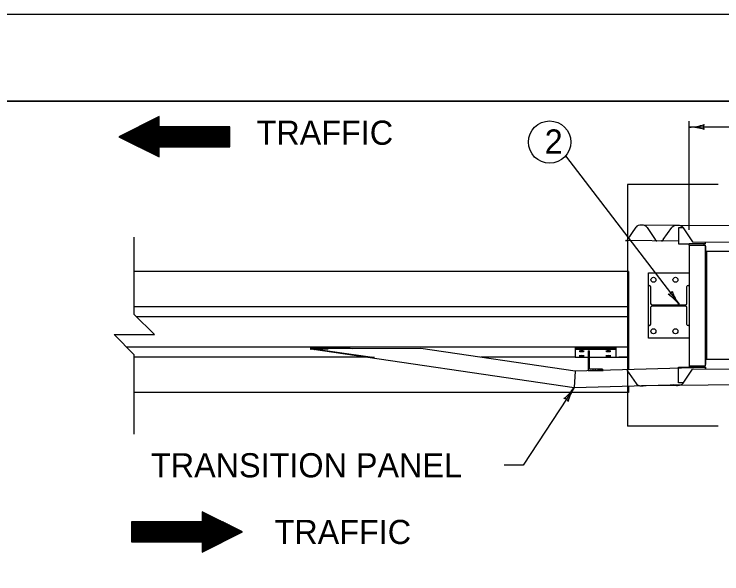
# Model space of a CAD drawing. Extents: x 998.1 to 1038, y 999.1 to 1023.4.
# Drawn here: x 1007.88 to 1013.73, y 1017.59 to 1022.22 of the extents above; entities that cross this region are included whole.
import ezdxf

# ---------------------------------------------------------------- set-up
doc = ezdxf.new("R2010")
doc.units = 0
for name, color, linetype in [('1', 7, 'Continuous'), ('12', 7, 'Continuous'), ('14', 7, 'Continuous'), ('16', 7, 'Continuous'), ('2', 7, 'Continuous'), ('26', 7, 'Continuous'), ('34', 7, 'Continuous'), ('35', 7, 'Continuous'), ('4', 7, 'Continuous'), ('41', 7, 'Continuous'), ('5', 7, 'Continuous'), ('6', 7, 'Continuous'), ('7', 7, 'Continuous'), ('8', 7, 'Continuous'), ('9', 7, 'Continuous'), ('Default', 7, 'Continuous')]:
    doc.layers.add(name, color=color, linetype=linetype)

msp = doc.modelspace()

# ---------------------------------------------------------------- linework, layer by layer
at = {"layer": '1'}
for p, q in [((1013.6978, 1020.8104), (1012.9478, 1020.8104)), ((1012.9568, 1020.0892), (1008.8708, 1020.0892)), ((1012.9568, 1020.0892), (1012.9568, 1019.2771)), ((1012.9568, 1019.7975), (1008.8708, 1019.7975)), ((1012.9568, 1019.7142), (1008.8914, 1019.7142)), ((1012.9568, 1019.4642), (1008.8081, 1019.4642)), ((1010.8102, 1019.3809), (1008.8708, 1019.3809)), ((1012.5172, 1019.3809), (1011.7354, 1019.3809)), ((1012.9568, 1019.3809), (1012.8779, 1019.3809)), ((1012.9568, 1019.1439), (1012.9568, 1019.0892)), ((1012.9568, 1019.0892), (1008.8708, 1019.0892)), ((1013.6978, 1018.8091), (1012.9478, 1018.8091))]:
    msp.add_line(p, q, dxfattribs=at)
for points in [[(1008.7433, 1021.2046), (1009.0767, 1021.0385), (1009.0767, 1021.1219), (1009.66, 1021.1219), (1009.66, 1021.2886), (1009.0767, 1021.2886), (1009.0767, 1021.3719)], [(1009.7652, 1017.9364), (1009.4318, 1018.1024), (1009.4318, 1018.0191), (1008.8485, 1018.0191), (1008.8485, 1017.8524), (1009.4318, 1017.8524), (1009.4318, 1017.769)]]:
    msp.add_lwpolyline(points, close=True, dxfattribs=at)
for points in [[(1009.0022, 1021.3345), (1009.0767, 1021.3345)], [(1009.0188, 1021.3429), (1009.0767, 1021.3429)], [(1009.0354, 1021.3512), (1009.0767, 1021.3512)], [(1009.052, 1021.3595), (1009.0767, 1021.3595)], [(1009.0686, 1021.3679), (1009.0767, 1021.3679)], [(1008.8859, 1021.2762), (1009.66, 1021.2762)], [(1008.9026, 1021.2845), (1009.66, 1021.2845)], [(1008.9192, 1021.2929), (1009.0767, 1021.2929)], [(1008.9358, 1021.3012), (1009.0767, 1021.3012)], [(1008.9358, 1021.3012), (1009.0767, 1021.3012)], [(1008.9523, 1021.3095), (1009.0767, 1021.3095)], [(1008.969, 1021.3179), (1009.0767, 1021.3179)], [(1008.9856, 1021.3262), (1009.0767, 1021.3262)], [(1008.7698, 1021.2179), (1009.66, 1021.2179)], [(1008.7863, 1021.2262), (1009.66, 1021.2262)], [(1008.8029, 1021.2345), (1009.66, 1021.2345)], [(1008.8195, 1021.2429), (1009.66, 1021.2429)], [(1008.8362, 1021.2512), (1009.66, 1021.2512)], [(1008.8528, 1021.2595), (1009.66, 1021.2595)], [(1008.8693, 1021.2679), (1009.66, 1021.2679)], [(1008.7503, 1021.2012), (1009.66, 1021.2012)], [(1008.7531, 1021.2095), (1009.66, 1021.2095)], [(1008.7669, 1021.1929), (1009.66, 1021.1929)], [(1008.7669, 1021.1929), (1009.66, 1021.1929)], [(1008.7837, 1021.1845), (1009.66, 1021.1845)], [(1008.8004, 1021.1762), (1009.66, 1021.1762)], [(1008.8172, 1021.1679), (1009.66, 1021.1679)], [(1008.8338, 1021.1595), (1009.66, 1021.1595)], [(1008.8506, 1021.1512), (1009.66, 1021.1512)], [(1008.8673, 1021.1429), (1009.66, 1021.1429)], [(1008.8841, 1021.1345), (1009.66, 1021.1345)], [(1008.9008, 1021.1262), (1009.66, 1021.1262)], [(1008.9092, 1021.122), (1009.66, 1021.122)], [(1008.9259, 1021.1137), (1009.0767, 1021.1137)], [(1008.9426, 1021.1054), (1009.0767, 1021.1054)], [(1008.9593, 1021.097), (1009.0767, 1021.097)], [(1008.9761, 1021.0887), (1009.0767, 1021.0887)], [(1008.9928, 1021.0804), (1009.0767, 1021.0804)], [(1009.0095, 1021.072), (1009.0767, 1021.072)], [(1009.0263, 1021.0637), (1009.0767, 1021.0637)], [(1009.043, 1021.0554), (1009.0767, 1021.0554)], [(1009.0598, 1021.047), (1009.0767, 1021.047)], [(1009.0764, 1021.0387), (1009.0767, 1021.0387)], [(1008.8708, 1018.7444), (1008.8708, 1019.4015), (1008.7041, 1019.5682), (1009.0374, 1019.5682), (1008.8708, 1019.7349), (1008.8708, 1020.375)], [(1009.4321, 1018.1023), (1009.4318, 1018.1023)], [(1009.4488, 1018.0939), (1009.4318, 1018.0939)], [(1009.4655, 1018.0856), (1009.4318, 1018.0856)], [(1009.4823, 1018.0773), (1009.4318, 1018.0773)], [(1009.499, 1018.0689), (1009.4318, 1018.0689)], [(1009.5157, 1018.0606), (1009.4318, 1018.0606)], [(1009.5993, 1018.0189), (1008.8485, 1018.0189)], [(1009.6077, 1018.0148), (1008.8485, 1018.0148)], [(1009.6244, 1018.0064), (1008.8485, 1018.0064)], [(1009.6412, 1017.9981), (1008.8485, 1017.9981)], [(1009.5324, 1018.0523), (1009.4318, 1018.0523)], [(1009.5492, 1018.0439), (1009.4318, 1018.0439)], [(1009.5659, 1018.0356), (1009.4318, 1018.0356)], [(1009.5826, 1018.0273), (1009.4318, 1018.0273)], [(1009.6579, 1017.9898), (1008.8485, 1017.9898)], [(1009.6747, 1017.9814), (1008.8485, 1017.9814)], [(1009.6913, 1017.9731), (1008.8485, 1017.9731)], [(1009.7081, 1017.9648), (1008.8485, 1017.9648)], [(1009.7248, 1017.9564), (1008.8485, 1017.9564)], [(1009.7416, 1017.9481), (1008.8485, 1017.9481)], [(1009.7416, 1017.9481), (1008.8485, 1017.9481)], [(1009.7583, 1017.9398), (1008.8485, 1017.9398)], [(1009.7554, 1017.9314), (1008.8485, 1017.9314)], [(1009.7388, 1017.9231), (1008.8485, 1017.9231)], [(1009.7222, 1017.9148), (1008.8485, 1017.9148)], [(1009.7056, 1017.9064), (1008.8485, 1017.9064)], [(1009.689, 1017.8981), (1008.8485, 1017.8981)], [(1009.6723, 1017.8898), (1008.8485, 1017.8898)], [(1009.6558, 1017.8814), (1008.8485, 1017.8814)], [(1009.6392, 1017.8731), (1008.8485, 1017.8731)], [(1009.6226, 1017.8648), (1008.8485, 1017.8648)], [(1009.6059, 1017.8564), (1008.8485, 1017.8564)], [(1009.5893, 1017.8481), (1009.4318, 1017.8481)], [(1009.5728, 1017.8398), (1009.4318, 1017.8398)], [(1009.5728, 1017.8398), (1009.4318, 1017.8398)], [(1009.5562, 1017.8314), (1009.4318, 1017.8314)], [(1009.5395, 1017.8231), (1009.4318, 1017.8231)], [(1009.5229, 1017.8148), (1009.4318, 1017.8148)], [(1009.5063, 1017.8064), (1009.4318, 1017.8064)], [(1009.4898, 1017.7981), (1009.4318, 1017.7981)], [(1009.4731, 1017.7898), (1009.4318, 1017.7898)], [(1009.4565, 1017.7814), (1009.4318, 1017.7814)], [(1009.4399, 1017.7731), (1009.4318, 1017.7731)]]:
    msp.add_lwpolyline(points, dxfattribs=at)
at = {"layer": '12'}
msp.add_line((1013.1223, 1020.0794), (1013.1223, 1020.0794), dxfattribs=at)
at = {"layer": '14'}
msp.add_line((1000, 1022.22), (1036.36, 1022.22), dxfattribs=at)
at = {"layer": '16'}
for p, q in [((1013.4583, 1020.1831), (1013.4583, 1019.4343)), ((1010.3287, 1019.4589), (1010.3503, 1019.461)), ((1010.3503, 1019.461), (1010.3501, 1019.4507)), ((1010.3503, 1019.461), (1010.3989, 1019.4623)), ((1010.3989, 1019.4623), (1010.4573, 1019.4628)), ((1010.3989, 1019.4623), (1010.3989, 1019.4519)), ((1010.4573, 1019.4628), (1010.5969, 1019.4632)), ((1010.4573, 1019.4628), (1010.4573, 1019.4524)), ((1010.5969, 1019.4632), (1010.5968, 1019.4529)), ((1010.5969, 1019.4632), (1010.6747, 1019.452)), ((1010.3287, 1019.4589), (1010.3287, 1019.4486)), ((1010.3501, 1019.4507), (1010.3287, 1019.4486)), ((1010.3287, 1019.4486), (1010.3344, 1019.4464)), ((1010.8213, 1019.3819), (1010.3345, 1019.4515)), ((1011.2415, 1019.4543), (1010.3348, 1019.4507)), ((1010.3348, 1019.4507), (1012.5085, 1019.1314)), ((1010.3348, 1019.4507), (1010.3348, 1019.4507)), ((1010.4573, 1019.4524), (1010.3989, 1019.4519)), ((1010.5968, 1019.4529), (1010.4573, 1019.4524)), ((1012.5164, 1019.2648), (1011.2415, 1019.4543)), ((1010.821, 1019.3818), (1010.8213, 1019.3819)), ((1010.8213, 1019.3819), (1010.8338, 1019.3803)), ((1010.8543, 1019.3789), (1010.8338, 1019.3803)), ((1010.8584, 1019.3789), (1010.8543, 1019.3789)), ((1013.5912, 1019.2949), (1012.5164, 1019.2648)), ((1013.5938, 1019.2834), (1013.5938, 1019.2903)), ((1012.5164, 1019.2648), (1012.5088, 1019.1313)), ((1012.5088, 1019.1313), (1013.4008, 1019.1563))]:
    msp.add_line(p, q, dxfattribs=at)
msp.add_ellipse((1011.0595, 1019.3798), major_axis=(-0.2124, 0.0008), ratio=0.01489, start_param=0.103938, end_param=0.107244, dxfattribs=at)
at = {"layer": '2'}
for p, q in [((1013.4591, 1020.4345), (1013.4591, 1021.3354)), ((1012.4374, 1021.0469), (1013.3775, 1019.8189)), ((1012.9478, 1020.8104), (1012.9478, 1018.8091)), ((1012.5088, 1019.1313), (1012.0875, 1018.4876)), ((1012.5085, 1019.1314), (1012.5085, 1019.1314)), ((1012.5088, 1019.1313), (1012.5088, 1019.1313)), ((1012.0875, 1018.4876), (1011.928, 1018.4876))]:
    msp.add_line(p, q, dxfattribs=at)
msp.add_circle((1012.305, 1021.1614), 0.175, dxfattribs=at)
for centre, radius, start, end in [((1013.4591, 1021.6764), 0.3909, 269.98778, 270), ((1013.4591, 1021.6764), 0.3909, 270, 288.66878), ((1013.4591, 1020.8945), 0.3909, 71.34716, 89.99389), ((1013.6078, 1021.2854), 0.0313, 138.7746, 220.89129), ((1013.2872, 1019.9328), 0.0313, 266.21523, 348.33193), ((1013.0671, 1019.577), 0.3909, 37.44064, 56.10942), ((1013.6879, 1020.0524), 0.3909, 198.78779, 217.43453), ((1013.0671, 1019.577), 0.3909, 37.42841, 37.44064), ((1012.1816, 1019.3454), 0.3909, 308.14331, 326.79004), ((1012.8359, 1018.9172), 0.3909, 146.79616, 165.46494), ((1012.8359, 1018.9172), 0.3909, 146.78393, 146.79616), ((1012.4273, 1019.0069), 0.0313, 15.57075, 97.68745)]:
    msp.add_arc(centre, radius, start, end, dxfattribs=at)
at = {"layer": '26'}
for p, q in [((1013.5938, 1020.3199), (1013.4591, 1020.3199)), ((1013.5938, 1020.3199), (1013.5938, 1020.3358)), ((1013.5938, 1019.2991), (1013.4591, 1019.2991)), ((1013.5938, 1019.2991), (1013.5938, 1019.2833)), ((1012.6645, 1019.2717), (1012.6645, 1019.282)), ((1012.7056, 1019.2717), (1012.7056, 1019.282))]:
    msp.add_line(p, q, dxfattribs=at)
at = {"layer": '34'}
msp.add_line((1012.6851, 1019.2662), (1012.6851, 1019.2875), dxfattribs=at)
at = {"layer": '35'}
for p, q in [((1012.5172, 1019.4587), (1012.853, 1019.4587)), ((1012.5172, 1019.4587), (1012.5172, 1019.3785)), ((1012.5172, 1019.4483), (1012.853, 1019.4483)), ((1012.6231, 1019.4343), (1012.6335, 1019.4343)), ((1012.6231, 1019.4343), (1012.6231, 1019.2717)), ((1012.6335, 1019.2899), (1012.6335, 1019.4343)), ((1012.853, 1019.4587), (1012.853, 1019.4483)), ((1012.853, 1019.4483), (1012.853, 1019.3785)), ((1012.6231, 1019.3785), (1012.5172, 1019.3785)), ((1012.853, 1019.3785), (1012.6334, 1019.3785)), ((1012.6231, 1019.2717), (1012.7484, 1019.2717)), ((1012.7407, 1019.282), (1012.6413, 1019.282)), ((1012.7484, 1019.2717), (1012.7484, 1019.2742))]:
    msp.add_line(p, q, dxfattribs=at)
for centre, major_axis, ratio, start_param, end_param in [((1012.5703, 1019.4308), (0.0209, 0), 0.104321, 0, 3.141593), ((1012.5703, 1019.4308), (0.0209, 0), 0.104321, 3.141593, 6.283185), ((1012.7903, 1019.4308), (0.0209, 0), 0.104321, 0, 3.141593), ((1012.7903, 1019.4308), (0.0209, 0), 0.104321, 3.141593, 6.283185), ((1012.5703, 1019.3916), (0.0209, 0), 0.104321, 0, 3.141593), ((1012.5703, 1019.3916), (0.0209, 0), 0.104321, 3.141593, 6.283185), ((1012.7903, 1019.3916), (0.0209, 0), 0.104321, 0, 3.141593), ((1012.7903, 1019.3916), (0.0209, 0), 0.104321, 3.141593, 6.283185), ((1012.6413, 1019.2899), (-0.00784, 0), 0.99652, 0, 1.570796), ((1012.7406, 1019.2742), (0.00784, 0), 0.99652, 0, 1.570796)]:
    msp.add_ellipse(centre, major_axis=major_axis, ratio=ratio, start_param=start_param, end_param=end_param, dxfattribs=at)
at = {"layer": '4'}
for p, q in [((1013.3716, 1019.2992), (1013.4586, 1019.2992)), ((1013.3716, 1019.2971), (1013.3716, 1019.2992)), ((1013.5841, 1019.2992), (1013.4586, 1019.2992)), ((1013.5841, 1019.2992), (1013.5938, 1019.2992)), ((1013.5841, 1019.2992), (1013.5938, 1019.2992)), ((1013.5938, 1019.2992), (1013.5938, 1019.2971)), ((1013.5938, 1019.2971), (1013.5938, 1019.2834)), ((1013.4096, 1019.1664), (1013.4869, 1019.2823)), ((1013.3697, 1019.1765), (1013.3697, 1019.1834)), ((1013.3625, 1019.1471), (1013.0673, 1019.1443))]:
    msp.add_line(p, q, dxfattribs=at)
for centre, major_axis, ratio, start_param, end_param in [((1013.067, 1019.1745), (-0.0498, -0.0005), 0.607017, 1.175149, 1.570861), ((1013.067, 1019.1745), (-0.0498, -0.0005), 0.607017, 1.570861, 2.027405), ((1013.3622, 1019.1773), (0.0509, 0.0005), 0.593253, 3.991303, 4.71245), ((1013.3622, 1019.1773), (0.0509, 0.0005), 0.593253, 4.71245, 5.899274)]:
    msp.add_ellipse(centre, major_axis=major_axis, ratio=ratio, start_param=start_param, end_param=end_param, dxfattribs=at)
at = {"layer": '41'}
for p, q in [((1010.4126, 1019.4592), (1010.471, 1019.4598)), ((1010.3423, 1019.4557), (1010.3638, 1019.4578)), ((1010.3423, 1019.4557), (1010.3423, 1019.4454)), ((1010.3638, 1019.4474), (1010.3423, 1019.4454)), ((1010.3638, 1019.4578), (1010.4126, 1019.4592)), ((1010.4126, 1019.4489), (1010.3638, 1019.4474)), ((1010.471, 1019.4494), (1010.4126, 1019.4489))]:
    msp.add_line(p, q, dxfattribs=at)
for centre, start_param, end_param in [((1010.5746, 1019.4452), 5.200184, 6.387123), ((1010.7276, 1019.4231), 0.103938, 0.107243)]:
    msp.add_ellipse(centre, major_axis=(-0.2124, 0.0003), ratio=0.01489, start_param=start_param, end_param=end_param, dxfattribs=at)
at = {"layer": '5'}
for p, q in [((1012.9478, 1020.3516), (1013.0194, 1020.4564)), ((1013.3633, 1020.472), (1013.0691, 1020.4749)), ((1013.1121, 1020.4555), (1013.1783, 1020.3544)), ((1014.9074, 1020.4572), (1013.3633, 1020.472)), ((1013.2453, 1020.3539), (1013.3149, 1020.4535)), ((1013.4113, 1020.4504), (1013.3716, 1020.4504)), ((1013.3716, 1020.4504), (1013.3716, 1020.322)), ((1013.4101, 1020.4527), (1013.4872, 1020.3368)), ((1013.4101, 1020.4527), (1013.4872, 1020.3368)), ((1013.3716, 1020.3414), (1012.933, 1020.3456)), ((1012.9418, 1020.3472), (1012.9418, 1020.3472)), ((1013.3716, 1020.322), (1013.3716, 1020.32)), ((1013.3716, 1020.32), (1013.4591, 1020.32)), ((1013.4872, 1020.3368), (1015.0948, 1020.3214)), ((1013.3716, 1019.2991), (1013.4591, 1019.2991)), ((1013.3716, 1019.297), (1013.3716, 1019.2991)), ((1013.3716, 1019.1687), (1013.3716, 1019.297)), ((1013.4586, 1019.3096), (1013.4586, 1019.2992)), ((1013.4586, 1019.3096), (1013.5841, 1019.3096)), ((1013.4586, 1019.3096), (1013.4608, 1019.3096)), ((1013.4872, 1019.2823), (1015.0948, 1019.2978)), ((1013.5841, 1019.3096), (1013.5841, 1019.2992)), ((1013.5841, 1019.3096), (1013.5953, 1019.3096)), ((1012.9437, 1019.2736), (1013.0194, 1019.1627)), ((1013.4098, 1019.1665), (1013.4874, 1019.2823)), ((1013.4113, 1019.1686), (1013.3716, 1019.1686)), ((1013.3625, 1019.1471), (1013.0659, 1019.1443)), ((1014.9074, 1019.1619), (1013.3633, 1019.147))]:
    msp.add_line(p, q, dxfattribs=at)
for centre, major_axis, ratio, start_param, end_param in [((1013.0656, 1020.4446), (-0.05, 0.0005), 0.603872, 4.712231, 5.899054), ((1013.0656, 1020.4446), (-0.05, 0.0005), 0.603872, 3.525407, 4.712231), ((1013.0656, 1020.4446), (0.05, -0.0005), 0.603872, 0.383814, 1.570638), ((1013.363, 1020.4418), (-0.0507, 0.0005), 0.595324, 4.712389, 5.899213), ((1013.363, 1020.4418), (0.0507, -0.0005), 0.595324, 1.570796, 2.75762), ((1013.363, 1020.4418), (-0.0507, 0.0005), 0.595324, 3.525565, 4.712389), ((1013.363, 1020.4418), (0.0507, -0.0005), 0.595324, 0.383972, 1.570796), ((1012.9328, 1020.3554), (0.0163, -0.0002), 0.603872, 4.785277, 5.899054), ((1013.145, 1020.2257), (0.0015, 0.151), 0.407548, 5.675475, 5.736157), ((1013.145, 1020.2257), (0.0015, 0.151), 0.407548, 5.675475, 5.736157), ((1013.2755, 1020.2239), (0.0015, 0.151), 0.407548, 0.537056, 0.600665), ((1013.2755, 1020.2239), (0.0015, 0.151), 0.407548, 0.537056, 0.600665), ((1013.0656, 1019.1744), (0.05, 0.0005), 0.603872, 3.525723, 4.712547), ((1013.0656, 1019.1744), (-0.05, -0.0005), 0.603872, 0.384131, 1.570955), ((1013.3622, 1019.1772), (0.0512, 0.0005), 0.59018, 4.71254, 5.899364), ((1013.3622, 1019.1772), (-0.0512, -0.0005), 0.59018, 1.570947, 2.757771)]:
    msp.add_ellipse(centre, major_axis=major_axis, ratio=ratio, start_param=start_param, end_param=end_param, dxfattribs=at)
for points in [[(1013.1814, 1020.3494), (1013.1816, 1020.349), (1013.1818, 1020.3489), (1013.1823, 1020.3481), (1013.1826, 1020.3477), (1013.1833, 1020.3469), (1013.1838, 1020.3465), (1013.1846, 1020.3458), (1013.1851, 1020.3455), (1013.186, 1020.3449), (1013.1864, 1020.3446), (1013.1877, 1020.344), (1013.1885, 1020.3437), (1013.1902, 1020.3432), (1013.1909, 1020.3431), (1013.1918, 1020.3431), (1013.1918, 1020.3431), (1013.1918, 1020.3431)], [(1013.1918, 1020.3431), (1013.1918, 1020.3431), (1013.1918, 1020.3431), (1013.1909, 1020.3431), (1013.1902, 1020.3432), (1013.1885, 1020.3437), (1013.1877, 1020.344), (1013.1864, 1020.3446), (1013.186, 1020.3449), (1013.1851, 1020.3455), (1013.1846, 1020.3458), (1013.1838, 1020.3465), (1013.1833, 1020.3469), (1013.1826, 1020.3477), (1013.1823, 1020.3481), (1013.1818, 1020.3489), (1013.1816, 1020.349), (1013.1814, 1020.3494)], [(1013.2313, 1020.3427), (1013.232, 1020.3427), (1013.2328, 1020.3429), (1013.2344, 1020.3432), (1013.2353, 1020.3435), (1013.2366, 1020.344), (1013.237, 1020.3444), (1013.2379, 1020.3449), (1013.2384, 1020.3452), (1013.2394, 1020.3459), (1013.2398, 1020.3463), (1013.2406, 1020.347), (1013.241, 1020.3475), (1013.2416, 1020.3482), (1013.2418, 1020.3485), (1013.2419, 1020.3488)], [(1013.2419, 1020.3488), (1013.2418, 1020.3485), (1013.2416, 1020.3482), (1013.241, 1020.3475), (1013.2406, 1020.347), (1013.2398, 1020.3463), (1013.2394, 1020.3459), (1013.2384, 1020.3452), (1013.2379, 1020.3449), (1013.237, 1020.3444), (1013.2366, 1020.344), (1013.2353, 1020.3435), (1013.2344, 1020.3432), (1013.2328, 1020.3429), (1013.232, 1020.3427), (1013.2313, 1020.3427)]]:
    msp.add_open_spline(points, degree=3, dxfattribs=at)
at = {"layer": '6'}
for p, q in [((1013.4591, 1020.3095), (1013.4591, 1020.32)), ((1013.4591, 1020.3095), (1013.4591, 1020.3199)), ((1013.4591, 1020.3095), (1013.4591, 1019.3096)), ((1013.4591, 1020.3095), (1013.5841, 1020.3095)), ((1013.4591, 1020.3095), (1013.5841, 1020.3095)), ((1013.4591, 1020.3095), (1013.4612, 1020.3095)), ((1013.4591, 1020.3095), (1013.4611, 1020.3095)), ((1013.5841, 1020.3095), (1013.5841, 1020.3199)), ((1013.5841, 1020.3095), (1013.5841, 1020.3199)), ((1013.5841, 1020.3095), (1013.5953, 1020.3095)), ((1013.5841, 1020.3095), (1013.5953, 1020.3095)), ((1013.5953, 1019.3096), (1013.5953, 1020.3095)), ((1013.6031, 1020.2546), (1013.5953, 1020.2546)), ((1013.6031, 1020.2584), (1013.6031, 1020.2213)), ((1013.6031, 1020.2134), (1013.6031, 1019.4066)), ((1013.1223, 1020.0794), (1013.4583, 1020.0794)), ((1013.1223, 1019.538), (1013.1223, 1020.0794)), ((1013.1223, 1019.9752), (1013.1306, 1019.9752)), ((1013.1405, 1019.9654), (1013.1405, 1019.8245)), ((1013.4399, 1019.8245), (1013.4399, 1019.9654)), ((1013.4498, 1019.9752), (1013.4583, 1019.9752)), ((1013.4583, 1019.9729), (1013.4583, 1019.9729)), ((1013.1504, 1019.8147), (1013.43, 1019.8147)), ((1013.1405, 1019.7929), (1013.1405, 1019.6521)), ((1013.43, 1019.8028), (1013.1504, 1019.8028)), ((1013.4399, 1019.6521), (1013.4399, 1019.7929)), ((1013.1306, 1019.6423), (1013.1223, 1019.6423)), ((1013.4583, 1019.6423), (1013.4498, 1019.6423)), ((1013.4583, 1019.645), (1013.4583, 1019.645)), ((1013.4583, 1019.538), (1013.1223, 1019.538)), ((1013.5953, 1019.3644), (1013.6031, 1019.3644)), ((1013.4591, 1019.3096), (1013.4591, 1019.2991)), ((1013.4591, 1019.3096), (1013.5841, 1019.3096)), ((1013.4591, 1019.3096), (1013.4612, 1019.3096)), ((1013.4591, 1019.3095), (1013.4591, 1019.2991)), ((1013.4591, 1019.3095), (1013.4611, 1019.3095)), ((1013.5841, 1019.3096), (1013.5841, 1019.2991)), ((1013.5841, 1019.3096), (1013.5953, 1019.3096))]:
    msp.add_line(p, q, dxfattribs=at)
for centre in [(1013.1636, 1020.0218), (1013.3455, 1020.0218), (1013.1636, 1019.5956), (1013.3455, 1019.5956)]:
    msp.add_ellipse(centre, major_axis=(-0.0207, 0), ratio=0.991357, dxfattribs=at)
for centre, major_axis, start_param, end_param in [((1013.1306, 1019.9653), (-0.00992, 0), 3.141593, 4.712389), ((1013.4499, 1019.9653), (-0.00992, 0), 4.712389, 6.283185), ((1013.1504, 1019.8245), (0.00992, 0), 3.141593, 4.712389), ((1013.43, 1019.8245), (0.00992, 0), 4.712389, 6.283185), ((1013.1504, 1019.7929), (0.00992, 0), 1.570796, 3.141593), ((1013.43, 1019.7929), (0.00992, 0), 0, 1.570796), ((1013.1306, 1019.6521), (-0.00992, 0), 1.570796, 3.141593), ((1013.4499, 1019.6521), (-0.00992, 0), 0, 1.570796)]:
    msp.add_ellipse(centre, major_axis=major_axis, ratio=0.991357, start_param=start_param, end_param=end_param, dxfattribs=at)
at = {"layer": '7'}
msp.add_lwpolyline([(1013.6051, 1020.2584), (1014.9466, 1020.2584), (1014.9466, 1019.3611), (1013.6051, 1019.3611), (1013.6051, 1020.2584)], dxfattribs=at)
at = {"layer": '8'}
msp.add_line((1012.853, 1019.3809), (1012.9568, 1019.3809), dxfattribs=at)
at = {"layer": '9'}
for p, q in [((1018.4451, 1021.2854), (1013.4591, 1021.2854)), ((1013.5944, 1020.2997), (1013.5944, 1019.3199))]:
    msp.add_line(p, q, dxfattribs=at)
at = {"layer": 'Default'}
msp.add_line((1035.5, 1021.5), (1007, 1021.5), dxfattribs=at)
msp.add_lwpolyline([(1007, 1021.5), (1035.5, 1021.5), (1035.5, 1000.5), (1007, 1000.5)], close=True, dxfattribs=at)

# ---------------------------------------------------------------- texts
at = {"layer": '1'}
for s, p in [('TRAFFIC', (1009.8822, 1021.139)), ('2', (1012.2642, 1021.0659)), ('TRANSITION PANEL', (1009.0094, 1018.3868)), ('TRAFFIC', (1010.0308, 1017.8349))]:
    msp.add_text(s, height=0.2, dxfattribs=at).set_placement(p)

doc.saveas('drawing.dxf')
